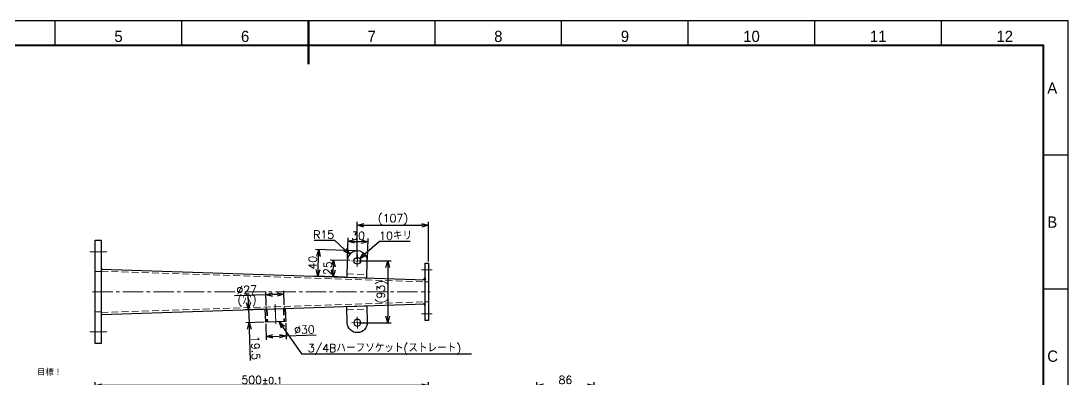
# Model space of a CAD drawing. Header units: millimetres. Extents: x -7 to 4834, y -34 to 1682.
# Drawn here: x 3264 to 4834, y 1100 to 1638 of the extents above; entities that cross this region are included whole.
import ezdxf
from ezdxf import colors
from ezdxf.entities.mleader import LeaderData, LeaderLine
from ezdxf.enums import TextEntityAlignment as Align
from ezdxf.math import Vec2, Vec3

# ---------------------------------------------------------------- set-up
doc = ezdxf.new("R2010")
doc.units = ezdxf.units.MM
doc.header["$LTSCALE"] = 1.6
doc.header["$PDMODE"] = 99
doc.header["$PDSIZE"] = 1
doc.linetypes.add('CENTER2', pattern=[28.575, 19.05, -3.175, 3.175, -3.175])
doc.linetypes.add('HIDDEN', pattern=[9.525, 6.35, -3.175])
for name, color, linetype, lineweight in [('04_HIDDEN', 2, 'HIDDEN', 13), ('05_CENTER', 4, 'CENTER2', 13), ('08_DIM', 3, 'Continuous', 13), ('99_図枠', 7, 'Continuous', 40)]:
    doc.layers.add(name, color=color, linetype=linetype, lineweight=lineweight)
doc.layers.add('10_DRAFT', color=8, linetype='Continuous', lineweight=0, plot=False)
doc.styles.add('KSS_TXT', font='txt.shx', dxfattribs={"bigfont": 'extfont2.shx'})
doc.styles.get("Standard").update_dxf_attribs({"font": 'txt.shx', "bigfont": 'extfont2.shx'})
doc.styles.add('表題用', font='MS PGothic.ttf')
doc.dimstyles.new('KSS_DIM', dxfattribs={"dimscale": 4, "dimtxt": 3, "dimasz": 2.5, "dimexe": 1.25, "dimexo": 0.625, "dimtad": 1, "dimdsep": 46, "dimtxsty": 'KSS_TXT', "dimblk": 'OPEN30', "dimcen": 0, "dimazin": 2, "dimtfac": 0.75, "dimtmove": 0, "dimatfit": 3, "dimldrblk": 'OPEN30', "dimfxl": 1.25, "dimtolj": 1, "dimarcsym": 0})
doc.dimstyles.new('KSS_DIM$3', dxfattribs={"dimscale": 4, "dimtxt": 3, "dimasz": 2.5, "dimexe": 1.25, "dimexo": 0.625, "dimtad": 1, "dimtih": 1, "dimtoh": 1, "dimdsep": 46, "dimtxsty": 'KSS_TXT', "dimblk": 'OPEN30', "dimcen": 0, "dimazin": 2, "dimtfac": 0.75, "dimtofl": 0, "dimtmove": 0, "dimatfit": 3, "dimldrblk": 'OPEN30', "dimfxl": 1.25, "dimtolj": 1, "dimarcsym": 0})
doc.dimstyles.new('KSS_DIM$4', dxfattribs={"dimscale": 4, "dimtxt": 3, "dimasz": 2.5, "dimexe": 1.25, "dimexo": 0.625, "dimtad": 1, "dimtih": 1, "dimtoh": 1, "dimdsep": 46, "dimtxsty": 'KSS_TXT', "dimblk": 'OPEN30', "dimcen": 0, "dimse1": 1, "dimazin": 2, "dimtfac": 0.75, "dimtofl": 0, "dimtmove": 0, "dimatfit": 3, "dimldrblk": 'OPEN30', "dimfxl": 1.25, "dimtolj": 1, "dimarcsym": 0})

# ---------------------------------------------------------------- blocks, each defined once
blk = doc.blocks.new('A$C091C3F56')
at = {"color": 0}
blk.add_lwpolyline([(-15, 0), (15, 0), (15, -19.5), (-15, -19.5)], close=True, dxfattribs=at)
at = {"layer": '04_HIDDEN'}
for p, q in [((-13.5, 3), (-13.5, 0)), ((-12.1, 0), (-12.1, -19.5)), ((13.2, 0), (13.2, -19.5)), ((13.5, 3), (13.5, 0)), ((-13.2, 0), (-13.2, -19.5)), ((12.1, 0), (12.1, -19.5))]:
    blk.add_line(p, q, dxfattribs=at)
at = {"layer": '05_CENTER'}
blk.add_line((0, -22.8), (0, 7), dxfattribs=at)
at = {"layer": '10_DRAFT'}
blk.add_line((0, 0), (0, -19.5), dxfattribs=at)
blk = doc.blocks.new('A$C09AF2F59')
at = {"color": 0}
blk.add_lwpolyline([(25, 15), (0, 15, 1), (0, -15), (25, -15)], format="xyb", close=True, dxfattribs=at)
blk.add_circle((0, 0), 5, dxfattribs=at)
at = {"layer": '04_HIDDEN'}
blk.add_line((20, -15), (20, 15), dxfattribs=at)
at = {"layer": '05_CENTER'}
for p, q in [((8.9, 0), (-8.9, 0)), ((0, -8.9), (0, 8.9))]:
    blk.add_line(p, q, dxfattribs=at)
blk = doc.blocks.new('_Open30')
at = {"color": 0, "linetype": 'ByBlock', "lineweight": -2}
for p, q in [((-1, 0.27), (0, 0)), ((0, 0), (-1, -0.27)), ((0, 0), (-1, 0))]:
    blk.add_line(p, q, dxfattribs=at)
blk = doc.blocks.new('*D324')
at = {"layer": '08_DIM', "color": 0, "lineweight": -2, "transparency": 16777216}
for p, q in [((3375, 942.4), (3375, 1095.3)), ((3865, 1090.3), (3385, 1090.3)), ((3875, 1028.4), (3875, 1095.3))]:
    blk.add_line(p, q, dxfattribs=at)
at = {"layer": 'Defpoints', "color": 0, "transparency": 16777216}
for p in [(3375, 1090.3), (3875, 1025.9), (3375, 939.9)]:
    blk.add_point(p, dxfattribs=at)
at = {"layer": '08_DIM', "color": 0, "lineweight": -2, "transparency": 16777216, "xscale": 10, "yscale": 10, "zscale": 10, "rotation": 180}
blk.add_blockref('_Open30', (3375, 1090.3), dxfattribs=at)
at = {"layer": '08_DIM', "color": 0, "lineweight": -2, "transparency": 16777216, "xscale": 10, "yscale": 10, "zscale": 10}
blk.add_blockref('_Open30', (3875, 1090.3), dxfattribs=at)
at = {"layer": '08_DIM', "color": 0, "transparency": 16777216, "insert": (3625, 1098.8), "char_height": 12, "attachment_point": 5, "style": 'KSS_TXT'}
blk.add_mtext('500{\\H10;±0.1}', dxfattribs=at)
blk = doc.blocks.new('*D331')
at = {"layer": '08_DIM', "color": 0, "lineweight": -2, "transparency": 16777216}
for p, q in [((3756.6, 1278), (3727.5, 1278.9)), ((3732, 1263.8), (3732.2, 1268.8)), ((3749.7, 1253.2), (3726.7, 1254))]:
    blk.add_line(p, q, dxfattribs=at)
at = {"layer": 'Defpoints', "color": 0, "transparency": 16777216}
for p in [(3732.5, 1278.8), (3759.1, 1277.9), (3752.2, 1253.1)]:
    blk.add_point(p, dxfattribs=at)
at = {"layer": '08_DIM', "color": 0, "lineweight": -2, "transparency": 16777216, "xscale": 10, "yscale": 10, "zscale": 10}
for p, rotation in [((3732.5, 1278.8), 88.11303740317696), ((3731.7, 1253.8), 268.113037403177)]:
    blk.add_blockref('_Open30', p, dxfattribs=dict(at, rotation=rotation))
at = {"layer": '08_DIM', "color": 0, "transparency": 16777216, "insert": (3723.6, 1266.6), "char_height": 12, "attachment_point": 5, "rotation": 88.113, "style": 'KSS_TXT'}
blk.add_mtext('\\A1;25', dxfattribs=at)
blk = doc.blocks.new('*D332')
at = {"layer": '08_DIM', "color": 0, "lineweight": -2, "transparency": 16777216}
for p, q in [((3753.1, 1280.6), (3754.1, 1312.2)), ((3764, 1306.8), (3774, 1306.5)), ((3783.1, 1279.6), (3784.1, 1311.2))]:
    blk.add_line(p, q, dxfattribs=at)
at = {"layer": 'Defpoints', "color": 0, "transparency": 16777216}
for p in [(3784, 1306.2), (3753, 1278.1), (3783, 1277.1)]:
    blk.add_point(p, dxfattribs=at)
at = {"layer": '08_DIM', "color": 0, "lineweight": -2, "transparency": 16777216, "xscale": 10, "yscale": 10, "zscale": 10}
for p, rotation in [((3754, 1307.2), 178.1130374031704), ((3784, 1306.2), 358.1130374031704)]:
    blk.add_blockref('_Open30', p, dxfattribs=dict(at, rotation=rotation))
at = {"layer": '08_DIM', "color": 0, "transparency": 16777216, "insert": (3769.2, 1315.2), "char_height": 12, "attachment_point": 5, "rotation": 358.113, "style": 'KSS_TXT'}
blk.add_mtext('\\A1;30', dxfattribs=at)
blk = doc.blocks.new('*D293')
at = {"layer": '08_DIM', "color": 0, "lineweight": -2, "transparency": 16777216}
for p, q in [((3630.7, 1183.3), (3631.5, 1158.9)), ((3660.7, 1184.3), (3661.5, 1159.9)), ((3641.4, 1164.2), (3651.4, 1164.6)), ((3661.4, 1164.9), (3706.3, 1166.4))]:
    blk.add_line(p, q, dxfattribs=at)
at = {"layer": 'Defpoints', "color": 0, "transparency": 16777216}
for p in [(3630.7, 1185.8), (3660.6, 1186.8), (3661.4, 1164.9)]:
    blk.add_point(p, dxfattribs=at)
at = {"layer": '08_DIM', "color": 0, "lineweight": -2, "transparency": 16777216, "xscale": 10, "yscale": 10, "zscale": 10}
for p, rotation in [((3631.4, 1163.9), 181.8869625968231), ((3661.4, 1164.9), 1.886962596823053)]:
    blk.add_blockref('_Open30', p, dxfattribs=dict(at, rotation=rotation))
at = {"layer": '08_DIM', "color": 0, "transparency": 16777216, "insert": (3688.6, 1174.3), "char_height": 12, "attachment_point": 5, "rotation": 1.887, "style": 'KSS_TXT'}
blk.add_mtext('\\A1;%%C30', dxfattribs=at)
blk = doc.blocks.new('*D294')
at = {"layer": '08_DIM', "color": 0, "lineweight": -2, "transparency": 16777216}
for p, q in [((3604.6, 1214.4), (3604.3, 1224.4)), ((3627.5, 1205.2), (3600, 1204.3)), ((3605, 1204.5), (3605.6, 1185)), ((3628.2, 1185.7), (3600.6, 1184.8)), ((3605.9, 1175), (3607.5, 1128))]:
    blk.add_line(p, q, dxfattribs=at)
at = {"layer": 'Defpoints', "color": 0, "transparency": 16777216}
for p in [(3630, 1205.3), (3605.6, 1185), (3630.7, 1185.8)]:
    blk.add_point(p, dxfattribs=at)
at = {"layer": '08_DIM', "color": 0, "lineweight": -2, "transparency": 16777216, "xscale": 10, "yscale": 10, "zscale": 10}
for p, rotation in [((3605, 1204.5), 271.8869625968231), ((3605.6, 1185), 91.88696259682308)]:
    blk.add_blockref('_Open30', p, dxfattribs=dict(at, rotation=rotation))
at = {"layer": '08_DIM', "color": 0, "transparency": 16777216, "insert": (3615.4, 1146.8), "char_height": 12, "attachment_point": 5, "rotation": 271.887, "style": 'KSS_TXT'}
blk.add_mtext('\\A1;19.5', dxfattribs=at)
blk = doc.blocks.new('*D295')
at = {"layer": '08_DIM', "color": 0, "lineweight": -2, "transparency": 16777216}
for p, q in [((3703.5, 1308.5), (3734, 1308.5)), ((3734, 1308.5), (3749.5, 1294.4))]:
    blk.add_line(p, q, dxfattribs=at)
at = {"layer": 'Defpoints', "color": 0, "transparency": 16777216}
for p in [(3756.9, 1287.7), (3768, 1277.6)]:
    blk.add_point(p, dxfattribs=at)
at = {"layer": '08_DIM', "color": 0, "lineweight": -2, "transparency": 16777216, "xscale": 10, "yscale": 10, "zscale": 10, "rotation": 317.7571067361645}
blk.add_blockref('_Open30', (3756.9, 1287.7), dxfattribs=at)
at = {"layer": '08_DIM', "color": 0, "transparency": 16777216, "insert": (3717.5, 1317), "char_height": 12, "attachment_point": 5, "style": 'KSS_TXT'}
blk.add_mtext('\\A1;R15', dxfattribs=at)
blk = doc.blocks.new('*D296')
at = {"layer": '08_DIM', "color": 0, "lineweight": -2, "transparency": 16777216}
for p, q in [((3801.1, 1306.8), (3779.3, 1287.5)), ((3847.2, 1306.8), (3801.1, 1306.8))]:
    blk.add_line(p, q, dxfattribs=at)
at = {"layer": 'Defpoints', "color": 0, "transparency": 16777216}
for p in [(3764.3, 1274.3), (3771.8, 1280.9)]:
    blk.add_point(p, dxfattribs=at)
at = {"layer": '08_DIM', "color": 0, "lineweight": -2, "transparency": 16777216, "xscale": 10, "yscale": 10, "zscale": 10, "rotation": 221.3760241394754}
blk.add_blockref('_Open30', (3771.8, 1280.9), dxfattribs=at)
at = {"layer": '08_DIM', "color": 0, "transparency": 16777216, "insert": (3825.4, 1315.3), "char_height": 12, "attachment_point": 5, "style": 'KSS_TXT'}
blk.add_mtext('\\A1;10キリ', dxfattribs=at)
blk = doc.blocks.new('*D302')
at = {"layer": '08_DIM', "color": 0, "lineweight": -2, "transparency": 16777216}
for p, q in [((4037.1, 1026.4), (4037.1, 1095.3)), ((4047.1, 1090.3), (4113.1, 1090.3)), ((4123.1, 1026.4), (4123.1, 1095.3))]:
    blk.add_line(p, q, dxfattribs=at)
at = {"layer": 'Defpoints', "color": 0, "transparency": 16777216}
for p in [(4123.1, 1090.3), (4037.1, 1023.9), (4123.1, 1023.9)]:
    blk.add_point(p, dxfattribs=at)
at = {"layer": '08_DIM', "color": 0, "lineweight": -2, "transparency": 16777216, "xscale": 10, "yscale": 10, "zscale": 10, "rotation": 180}
blk.add_blockref('_Open30', (4037.1, 1090.3), dxfattribs=at)
at = {"layer": '08_DIM', "color": 0, "lineweight": -2, "transparency": 16777216, "xscale": 10, "yscale": 10, "zscale": 10}
blk.add_blockref('_Open30', (4123.1, 1090.3), dxfattribs=at)
at = {"layer": '08_DIM', "color": 0, "transparency": 16777216, "insert": (4080.1, 1098.8), "char_height": 12, "attachment_point": 5, "style": 'KSS_TXT'}
blk.add_mtext('\\A1;86', dxfattribs=at)
blk = doc.blocks.new('*D309')
at = {"layer": '08_DIM', "color": 0, "lineweight": -2, "transparency": 16777216}
for p, q in [((3768, 1280.1), (3768, 1336.2)), ((3875, 1276.7), (3875, 1336.2)), ((3778, 1331.2), (3865, 1331.2))]:
    blk.add_line(p, q, dxfattribs=at)
at = {"layer": 'Defpoints', "color": 0, "transparency": 16777216}
for p in [(3875, 1331.2), (3768, 1277.6), (3875, 1274.2)]:
    blk.add_point(p, dxfattribs=at)
at = {"layer": '08_DIM', "color": 0, "lineweight": -2, "transparency": 16777216, "xscale": 10, "yscale": 10, "zscale": 10, "rotation": 180}
blk.add_blockref('_Open30', (3768, 1331.2), dxfattribs=at)
at = {"layer": '08_DIM', "color": 0, "lineweight": -2, "transparency": 16777216, "xscale": 10, "yscale": 10, "zscale": 10}
blk.add_blockref('_Open30', (3875, 1331.2), dxfattribs=at)
at = {"layer": '08_DIM', "color": 0, "transparency": 16777216, "insert": (3821.5, 1339.7), "char_height": 12, "attachment_point": 5, "style": 'KSS_TXT'}
blk.add_mtext('\\A1;(107)', dxfattribs=at)
blk = doc.blocks.new('*D310')
at = {"layer": '08_DIM', "color": 0, "lineweight": -2, "transparency": 16777216}
for p, q in [((3770.5, 1277.6), (3818.7, 1277.6)), ((3813.7, 1267.6), (3813.7, 1194.8)), ((3770.5, 1184.8), (3818.7, 1184.8))]:
    blk.add_line(p, q, dxfattribs=at)
at = {"layer": 'Defpoints', "color": 0, "transparency": 16777216}
for p in [(3768, 1277.6), (3768, 1184.8), (3813.7, 1184.8)]:
    blk.add_point(p, dxfattribs=at)
at = {"layer": '08_DIM', "color": 0, "lineweight": -2, "transparency": 16777216, "xscale": 10, "yscale": 10, "zscale": 10}
for p, rotation in [((3813.7, 1277.6), 90), ((3813.7, 1184.8), 270)]:
    blk.add_blockref('_Open30', p, dxfattribs=dict(at, rotation=rotation))
at = {"layer": '08_DIM', "color": 0, "transparency": 16777216, "insert": (3805.2, 1231.2), "char_height": 12, "attachment_point": 5, "rotation": 90, "style": 'KSS_TXT'}
blk.add_mtext('\\A1;(93)', dxfattribs=at)
blk = doc.blocks.new('*D312')
at = {"layer": '08_DIM', "color": 0, "lineweight": -2, "transparency": 16777216}
for p, q in [((3630.8, 1226.6), (3583.8, 1225.1)), ((3631.3, 1210.8), (3630.7, 1231.6)), ((3647.8, 1227.2), (3640.8, 1226.9)), ((3658.3, 1211.7), (3657.6, 1232.5))]:
    blk.add_line(p, q, dxfattribs=at)
at = {"layer": 'Defpoints', "color": 0, "transparency": 16777216}
for p in [(3630.8, 1226.6), (3631.4, 1208.3), (3658.4, 1209.2)]:
    blk.add_point(p, dxfattribs=at)
at = {"layer": '08_DIM', "color": 0, "lineweight": -2, "transparency": 16777216, "xscale": 10, "yscale": 10, "zscale": 10}
for p, rotation in [((3630.8, 1226.6), 181.8869625968296), ((3657.8, 1227.5), 1.886962596829571)]:
    blk.add_blockref('_Open30', p, dxfattribs=dict(at, rotation=rotation))
at = {"layer": '08_DIM', "color": 0, "transparency": 16777216, "char_height": 12, "attachment_point": 5, "rotation": 1.887, "style": 'KSS_TXT'}
for s, insert in [('\\A1;%%C27', (3602.1, 1234.2)), ('\\A1;(穴)', (3602.6, 1217.2))]:
    blk.add_mtext(s, dxfattribs=dict(at, insert=insert))
blk = doc.blocks.new('*D319')
at = {"layer": '08_DIM', "color": 0, "lineweight": -2, "transparency": 16777216}
for p, q in [((3766, 1292.7), (3705.1, 1294.7)), ((3709.1, 1264.5), (3709.8, 1284.5)), ((3749.7, 1253.2), (3703.8, 1254.7))]:
    blk.add_line(p, q, dxfattribs=at)
at = {"layer": 'Defpoints', "color": 0, "transparency": 16777216}
for p in [(3710.1, 1294.5), (3768.5, 1292.6), (3752.2, 1253.1)]:
    blk.add_point(p, dxfattribs=at)
at = {"layer": '08_DIM', "color": 0, "lineweight": -2, "transparency": 16777216, "xscale": 10, "yscale": 10, "zscale": 10}
for p, rotation in [((3710.1, 1294.5), 88.11303740317696), ((3708.8, 1254.5), 268.113037403177)]:
    blk.add_blockref('_Open30', p, dxfattribs=dict(at, rotation=rotation))
at = {"layer": '08_DIM', "color": 0, "transparency": 16777216, "insert": (3701, 1274.8), "char_height": 12, "attachment_point": 5, "rotation": 88.113, "style": 'KSS_TXT'}
blk.add_mtext('\\A1;40', dxfattribs=at)

msp = doc.modelspace()

# ---------------------------------------------------------------- linework, layer by layer
at = {"color": 0}
for p, q in [((3384.105, 1265.208), (3870.01, 1249.232)), ((3384.105, 1197.208), (3870.01, 1213.183))]:
    msp.add_line(p, q, dxfattribs=at)
for points in [[(3375.01, 1308.708), (3384.01, 1308.708), (3384.01, 1153.708), (3375.01, 1153.708)], [(3875.01, 1188.208), (3870.01, 1188.208), (3870.01, 1274.208), (3875.01, 1274.208)]]:
    msp.add_lwpolyline(points, close=True, dxfattribs=at)
at = {"color": 3}
for points in [[(3870.01, 1249.232), (3867.022, 1249.331), (3867.022, 1249.331), (3870.01, 1252.232)], [(3870.01, 1213.183), (3867.022, 1213.085), (3867.022, 1213.085), (3870.01, 1210.183)]]:
    msp.add_lwpolyline(points, close=True, dxfattribs=at)
for centre, start, end in [((3384.031, 1264.996), 6.662299, 90.805413), ((3384.031, 1197.42), 269.194587, 353.337701)]:
    msp.add_arc(centre, 1.441, start, end, dxfattribs=at)
at = {"layer": '04_HIDDEN'}
for p, q in [((3375.01, 1261.458), (3384.01, 1261.458)), ((3384.105, 1265.208), (3384.01, 1262.209)), ((3384.01, 1262.209), (3869.916, 1246.234)), ((3870.01, 1249.232), (3869.916, 1246.234)), ((3870.01, 1246.208), (3875.01, 1246.208)), ((3384.01, 1200.206), (3869.916, 1216.182)), ((3870.01, 1213.183), (3869.916, 1216.182)), ((3870.01, 1216.208), (3875.01, 1216.208)), ((3375.01, 1200.958), (3384.01, 1200.958)), ((3384.105, 1197.208), (3384.01, 1200.206))]:
    msp.add_line(p, q, dxfattribs=at)
at = {"layer": '05_CENTER'}
for p, q in [((3366.856, 1291.208), (3392.131, 1291.208)), ((3864.373, 1264.208), (3880.5, 1264.208)), ((3370.783, 1231.208), (3877.475, 1231.208)), ((3864.373, 1198.208), (3880.5, 1198.208)), ((3366.856, 1171.208), (3392.131, 1171.208))]:
    msp.add_line(p, q, dxfattribs=at)
at = {"layer": '99_図枠', "lineweight": 25}
for p, q in [((3314.926, 1601.233), (3314.926, 1638.005)), ((3504.808, 1601.233), (3504.808, 1638.005)), ((3884.572, 1601.233), (3884.572, 1638.005)), ((4074.454, 1601.233), (4074.454, 1638.005)), ((4264.336, 1601.233), (4264.336, 1638.005)), ((4264.336, 1601.233), (4264.336, 1638.005)), ((4454.218, 1601.233), (4454.218, 1638.005)), ((4644.1, 1601.233), (4644.1, 1638.005)), ((4833.982, 1436.594), (4797.211, 1436.594)), ((4833.982, 1235.184), (4797.211, 1235.184))]:
    msp.add_line(p, q, dxfattribs=at)
at = {"layer": '99_図枠', "lineweight": 53}
msp.add_line((3694.69, 1638.005), (3694.69, 1572.947), dxfattribs=at)
at = {"layer": '99_図枠'}
msp.add_lwpolyline([(2665.599, 63.492), (4797.211, 63.492), (4797.211, 1601.233), (2665.599, 1601.233)], close=True, dxfattribs=at)
at = {"layer": 'Defpoints'}
msp.add_lwpolyline([(2555.398, 26.885), (4833.982, 26.885), (4833.982, 1638.005), (2555.398, 1638.005)], close=True, dxfattribs=at)

# ---------------------------------------------------------------- block references
for name, p, rotation in [('A$C09AF2F59', (3768.01, 1277.606), 268.1130373985578), ('A$C091C3F56', (3645.01, 1205.771), 1.886962596826823)]:
    msp.add_blockref(name, p, dxfattribs=dict(rotation=rotation))
at = {"xscale": -1, "rotation": 271.8869626014422}
msp.add_blockref('A$C09AF2F59', (3768.01, 1184.809), dxfattribs=at)

# ---------------------------------------------------------------- texts
at = {"layer": '08_DIM', "style": 'KSS_TXT'}
msp.add_text('目標！', height=9, dxfattribs=at).set_placement((3287.551, 1105.558))
at = {"layer": '99_図枠', "lineweight": 13, "style": '表題用'}
for s, height, p in [('5', 16.971, (3409.867, 1601.233)), ('6', 16.971, (3599.749, 1601.233)), ('7', 16.971, (3789.631, 1601.233)), ('8', 16.971, (3979.513, 1601.233)), ('9', 16.971, (4169.395, 1601.233)), ('10', 16.9714, (4359.277, 1601.233)), ('11', 16.9714, (4549.159, 1601.233)), ('12', 16.9714, (4739.041, 1601.233))]:
    msp.add_text(s, height=height, dxfattribs=at).set_placement(p, align=Align.BOTTOM_CENTER)
for s, p in [('A', (4802.868, 1537.299)), ('B', (4802.868, 1335.889)), ('C', (4802.868, 1134.478))]:
    msp.add_text(s, height=16.971, dxfattribs=at).set_placement(p, align=Align.MIDDLE_LEFT)

# ---------------------------------------------------------------- dimensions: what is measured, and where the dimension line sits
at = {"layer": '08_DIM'}
dim = msp.add_linear_dim(base=(3875.01, 1331.221), p1=(3768.01, 1277.606), p2=(3875.01, 1274.208), text='(<>)', dimstyle='KSS_DIM', override={"dimarcsym": 1}, dxfattribs=at)
dim.commit()
dim.dimension.update_dxf_attribs({"geometry": '*D309', "text_midpoint": (3821.51, 1339.721)})
dim = msp.add_radius_dim(center=(3768.01, 1277.606), mpoint=(3756.906, 1287.691), dimstyle='KSS_DIM$4', override={"dimpost": 'R<>', "dimarcsym": 1}, dxfattribs=at)
dim.commit()
dim.dimension.update_dxf_attribs({"geometry": '*D295', "text_midpoint": (3717.486, 1308.504), "dimtype": 164})
for base, p1, p2, angle, picture, middle in [((3783.96, 1306.19), (3753.019, 1278.1), (3783.002, 1277.113), 358.113037, '*D332', (3769.248, 1315.18)), ((3710.131, 1294.521), (3752.195, 1253.114), (3768.504, 1292.598), 88.113037, '*D319', (3700.977, 1274.812)), ((3732.491, 1278.777), (3752.195, 1253.114), (3759.122, 1277.899), 88.113037, '*D331', (3723.584, 1266.563)), ((3605.594, 1184.962), (3630.019, 1205.277), (3630.661, 1185.787), 91.886963, '*D294', (3615.357, 1146.762))]:
    dim = msp.add_linear_dim(base=base, p1=p1, p2=p2, angle=angle, dimstyle='KSS_DIM', override={"dimarcsym": 1}, dxfattribs=at)
    dim.commit()
    dim.dimension.update_dxf_attribs({"geometry": picture, "text_midpoint": middle})
dim = msp.add_diameter_dim_2p(p1=(3764.259, 1274.301), p2=(3771.762, 1280.911), text='<>キリ', dimstyle='KSS_DIM$3', override={"dimpost": '<>', "dimtix": 1, "dimarcsym": 1}, dxfattribs=at)
dim.commit()
dim.dimension.update_dxf_attribs({"geometry": '*D296', "text_midpoint": (3825.427, 1306.778), "dimtype": 163})
for base, p1, p2, angle, text, override, picture, middle in [((3813.653, 1184.809), (3768.01, 1277.606), (3768.01, 1184.809), 90, '(<>)', {"dimdec": 0, "dimarcsym": 1}, '*D310', (3805.153, 1231.208)), ((3630.816, 1226.616), (3658.404, 1209.214), (3631.419, 1208.325), 181.886963, '%%C<>', {"dimpost": '\\X(穴)', "dimarcsym": 1}, '*D312', (3602.332, 1225.677)), ((3661.366, 1164.886), (3630.661, 1185.787), (3660.644, 1186.775), 1.886963, '%%C<>', {"dimarcsym": 1}, '*D293', (3688.571, 1174.287))]:
    dim = msp.add_linear_dim(base=base, p1=p1, p2=p2, angle=angle, text=text, dimstyle='KSS_DIM', override=override, dxfattribs=at)
    dim.commit()
    dim.dimension.update_dxf_attribs({"geometry": picture, "text_midpoint": middle})
for base, p1, p2, override, picture, middle in [((3375.01, 1090.285), (3875.01, 1025.856), (3375.01, 939.856), {"dimpost": '', "dimtol": 1, "dimlim": 0, "dimtp": 0.1, "dimtm": 0.1, "dimtfac": 0.833333, "dimtdec": 2, "dimtolj": 0, "dimtzin": 8, "dimarcsym": 1}, '*D324', (3625.01, 1098.785)), ((4123.094, 1090.285), (4037.094, 1023.856), (4123.094, 1023.856), {"dimarcsym": 1}, '*D302', (4080.094, 1098.785))]:
    dim = msp.add_linear_dim(base=base, p1=p1, p2=p2, dimstyle='KSS_DIM', override=override, dxfattribs=at)
    dim.commit()
    dim.dimension.update_dxf_attribs({"geometry": picture, "text_midpoint": middle})

# ---------------------------------------------------------------- leaders
ml = msp.add_multileader_mtext('Standard', dxfattribs=at)
ml.set_content('3/4Bハーフソケット(ストレート)', color=256)
ml.set_leader_properties()
ml.set_arrow_properties(name='OPEN30')
ml.build(insert=Vec2(0, 0))
ml.multileader.update_dxf_attribs({"text_left_attachment_type": 6, "text_right_attachment_type": 6, "dogleg_length": 0.48, "arrow_head_size": 10, "scale": 4})
ctx = ml.context
ctx.base_point, ctx.scale, ctx.char_height, ctx.arrow_head_size, ctx.landing_gap_size, ctx.plane_origin = Vec3(3685.83, 1138.131), 4, 12, 10, 8, Vec3(3643.713, 1188.531)
ctx.left_attachment, ctx.right_attachment = 6, 6
notes = []
notes.append((ctx, [(0, (1, 1, 0), (3684.39, 1138.131), (1, 0), 1.44, [(0, [(3650.77, 1186.45)], 0, [])])]))
ctx.mtext.insert, ctx.mtext.flow_direction = Vec3(3693.83, 1152.531), 5
for ctx, leaders in notes:
    for number, flags, end, landing, length, lines in leaders:
        leader = LeaderData()
        leader.index, (leader.has_last_leader_line, leader.has_dogleg_vector, leader.attachment_direction) = number, flags
        leader.last_leader_point, leader.dogleg_vector, leader.dogleg_length = Vec3(end), Vec3(landing), length
        for number, points, colour, breaks in lines:
            line = LeaderLine()
            line.index, line.vertices, line.color, line.breaks = number, Vec3.list(points), colors.encode_raw_color(colour), breaks
            leader.lines.append(line)
        ctx.leaders.append(leader)

doc.saveas('drawing.dxf')
